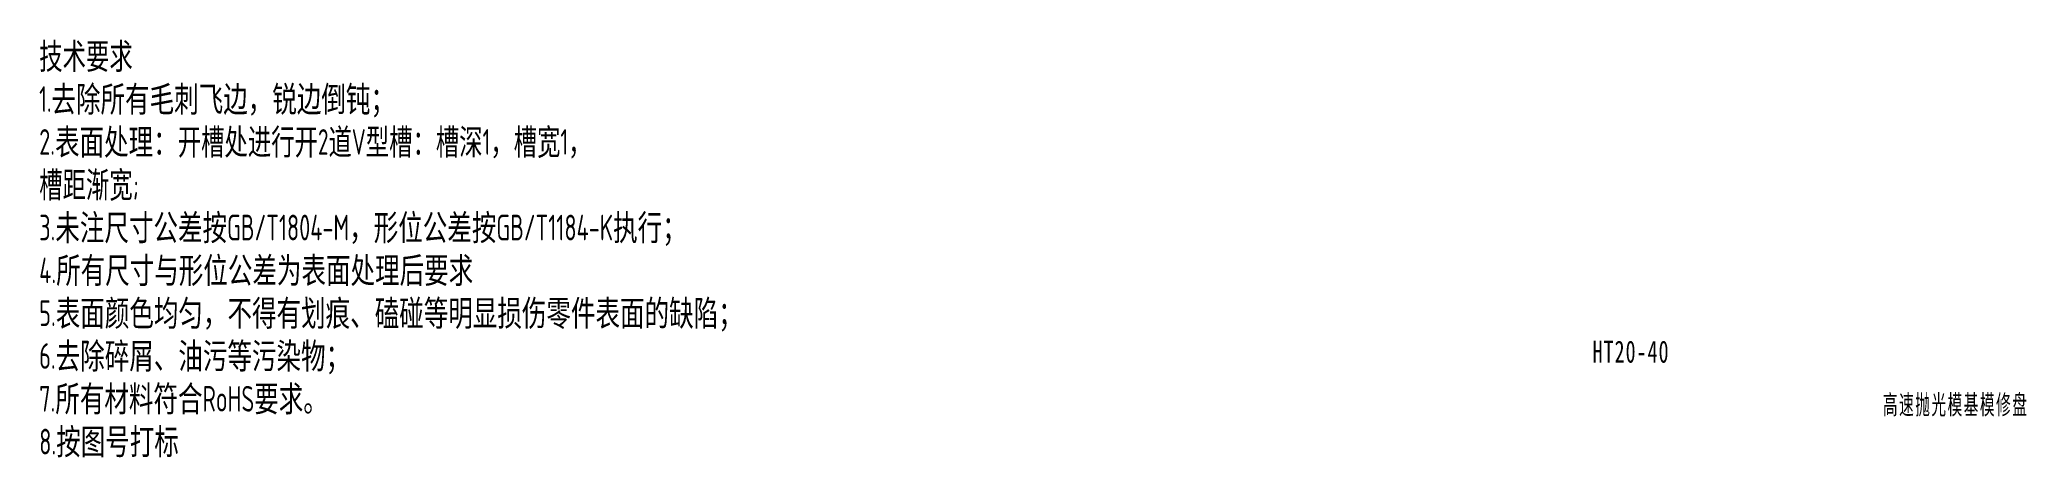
# Model space of a CAD drawing. Header units: millimetres. Extents: x 14 to 284, y 23 to 80.
import ezdxf

# ---------------------------------------------------------------- set-up
doc = ezdxf.new("R2010")
doc.units = ezdxf.units.MM
doc.layers.add('1轮廓实线层', color=7, linetype='Continuous', lineweight=40)
doc.layers.add('尺寸线层', color=145, linetype='Continuous', lineweight=18)
doc.styles.add('ZQ标准', font='geniso.shx', dxfattribs={"width": 0.667, "bigfont": 'hztxt.shx'})

msp = doc.modelspace()

# ---------------------------------------------------------------- texts
at = {"layer": '1轮廓实线层', "color": 3, "insert": (13.76, 79.22), "char_height": 3.5, "width": 107.0937, "attachment_point": 1, "style": 'ZQ标准'}
msp.add_mtext('{\\fSimSun|b0|i0|c134|p2;技术要求\\P}1.{\\fSimSun|b0|i0|c134|p2;\\W0.7;去除所有毛刺飞边，锐边倒钝；\\P\\Fgeniso,hztxt|c0;2.\\fSimSun|b0|i0|c134|p2;表面处理：\\W0.667;\\C256;开槽处进行开\\Fgeniso,hztxt|c0;2\\fSimSun|b0|i0|c134|p2;道\\Fgeniso,hztxt|c0;V\\fSimSun|b0|i0|c134|p2;型槽：槽深\\Fgeniso,hztxt|c0;1\\fSimSun|b0|i0|c134|p2;，槽宽\\Fgeniso,hztxt|c0;1\\fSimSun|b0|i0|c134|p2;，\\P槽距渐宽\\Fgeniso,hztxt|c0;\\W0.7;\\C6;;\\P3.\\fSimSun|b0|i0|c134|p2;未注尺寸公差按\\Fgeniso,hztxt|c0;GB/T1804-M\\fSimSun|b0|i0|c134|p2;，形位公差按\\Fgeniso,hztxt|c0;GB/T1184-K\\fSimSun|b0|i0|c134|p2;执行；\\P\\Fgeniso,hztxt|c0;\\C3;4.\\fSimSun|b0|i0|c134|p2;所有尺寸与形位公差为表面处理后要求\\P\\Fgeniso,hztxt|c0;5.\\fSimSun|b0|i0|c134|p2;表面颜色均匀，不得有划痕、磕碰等明显损伤零件表面的缺陷；\\P\\Fgeniso,hztxt|c0;6.\\fSimSun|b0|i0|c134|p2;去除碎屑、油污等污染物；\\P\\Fgeniso,hztxt|c0;\\C1;7.\\fSimSun|b0|i0|c134|p2;\\C2;所有材料符合\\Fgeniso,hztxt|c0;RoHS\\fSimSun|b0|i0|c134|p2;要求。\\P\\Fgeniso,hztxt|c134;\\C1;8\\Fgeniso,hztxt|c0;.\\fSimSun|b0|i0|c134|p2;按图号打标}', dxfattribs=at)
at = {"layer": '尺寸线层', "color": 6, "char_height": 3, "width": 29.3751, "attachment_point": 5, "line_spacing_factor": 0.89982, "style": 'ZQ标准'}
for s, insert in [('{\\fSimSun|b0|i0|c134|p2;\\T1.1;HT20-40}', (230.58, 37.2)), ('\\T1.1;高速抛光模基模修盘', (274.79, 29.89))]:
    msp.add_mtext(s, dxfattribs=dict(at, insert=insert))

doc.saveas('drawing.dxf')
